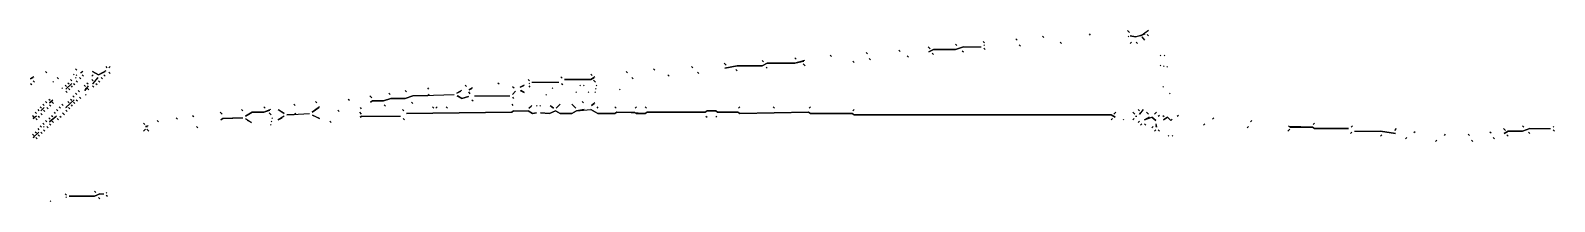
# Model space of a CAD drawing. Extents: x 1 to 2775, y -31 to 2075.
# Drawn here: x 582.2 to 970.7, y 1499.5 to 1543.2 of the extents above; entities that cross this region are included whole.
import ezdxf

# ---------------------------------------------------------------- set-up
doc = ezdxf.new("R2010")
doc.units = 0
doc.layers.add('LINEWORK', color=4, linetype='CONTINUOUS')

msp = doc.modelspace()

# ---------------------------------------------------------------- linework, layer by layer
at = {"layer": 'LINEWORK'}
for points in [[(861.8333, 1543.1667), (862.3333, 1542.6667)], [(867.1667, 1543.1667), (865.3333, 1541.8333), (863.8333, 1541.5), (862.5, 1541.8333), (863.8333, 1541.5), (866.3333, 1542.3333)], [(811, 1539), (811.5, 1538.5)], [(820, 1539), (818, 1538.3333), (812.3333, 1538.3333), (811.1667, 1537.6667), (812.3333, 1538.3333), (818, 1538.3333), (820, 1539), (824.5, 1539)], [(818, 1539.6667), (818.3333, 1539.3333)], [(825, 1540.3333), (825.3333, 1540)], [(825.3333, 1539.5), (825.1667, 1539.3333)], [(825.1667, 1538.6667), (825.5, 1538.3333)], [(833.3333, 1541), (833.6667, 1540.6667)], [(834.1667, 1539.5), (834.5, 1539.1667)], [(840.1667, 1541.6667), (840.5, 1541.3333)], [(844.6667, 1540.1667), (845, 1539.8333)], [(852, 1542.3333), (852.3333, 1542)], [(862.1667, 1541.6667), (862, 1541.5)], [(862.8333, 1540.1667), (862.5, 1539.8333)], [(864, 1540.1667), (864.3333, 1539.8333)], [(865.5, 1541.5), (866.1667, 1540.6667), (866, 1541)], [(866.8333, 1542.1667), (867.1667, 1541.8333)], [(759, 1534.8333), (759.5, 1534.3333)], [(779.5, 1535.5), (777, 1534.8333), (770, 1534.8333), (768.6667, 1534.1667), (762.3333, 1534.1667), (759.1667, 1533.5), (762.3333, 1534.1667), (768.6667, 1534.1667), (770, 1534.8333), (777, 1534.8333), (779.3333, 1535.3333)], [(768.6667, 1535.5), (769, 1535.1667)], [(777, 1536.1667), (777.3333, 1535.8333)], [(779.1667, 1534.6667), (779.6667, 1534.1667)], [(786, 1536.8333), (786.3333, 1536.5)], [(791.8333, 1535.3333), (792.1667, 1535)], [(795.1667, 1537.5), (795.5, 1537.1667)], [(796, 1536), (796.3333, 1535.6667)], [(803.5, 1538.1667), (803.8333, 1537.8333)], [(805.6667, 1536.6667), (806, 1536.3333)], [(812, 1537.3333), (812.3333, 1537)], [(819.6667, 1538), (820, 1537.6667)], [(870.1667, 1536.8333), (870.3333, 1536.6667)], [(871.3333, 1536.8333), (871.1667, 1536.6667)], [(583, 1531.3333), (582.1667, 1530.8333), (582.8333, 1531.1667)], [(586, 1532.6667), (586.3333, 1532.3333)], [(589, 1531.1667), (589.3333, 1530.8333)], [(593.1667, 1532), (593.3333, 1531.8333)], [(593.6667, 1533.3333), (594, 1533)], [(593.8333, 1531.1667), (593.6667, 1531)], [(594, 1531.8333), (593.8333, 1531.6667)], [(594.6667, 1531.1667), (595, 1530.8333)], [(595.5, 1532.6667), (595, 1532.3333), (595.3333, 1532.5)], [(595.3333, 1531.8333), (595.6667, 1531.5)], [(598.1667, 1531.8333), (597.8333, 1531.5)], [(601.3333, 1532.8333), (599.5, 1531.8333), (598, 1532.6667), (599.5, 1531.8333), (601.1667, 1532.6667)], [(599.3333, 1531.1667), (598, 1529.5), (599.3333, 1531)], [(600.1667, 1531.1667), (600.5, 1530.8333)], [(600.8333, 1531.8333), (601.1667, 1531.5)], [(601.3333, 1534), (601.6667, 1533.6667)], [(602.5, 1534), (602.1667, 1533.6667)], [(602.1667, 1532.5), (602.5, 1532.1667)], [(717.3333, 1531.3333), (717.6667, 1531)], [(726, 1531.3333), (725, 1530.6667), (718.3333, 1530.6667), (725, 1530.6667), (725.8333, 1531.1667)], [(725, 1532), (725.3333, 1531.6667)], [(734, 1532.6667), (734.3333, 1532.3333)], [(735.5, 1531.1667), (735.8333, 1530.8333)], [(741, 1533.3333), (741.3333, 1533)], [(744.6667, 1531.8333), (745, 1531.5)], [(750.6667, 1534), (751, 1533.6667)], [(752.1667, 1532.5), (752.5, 1532.1667)], [(762, 1533.1667), (762.3333, 1532.8333)], [(769.6667, 1533.8333), (770, 1533.5)], [(870.3333, 1534.3333), (870.1667, 1534.1667)], [(871, 1534.1667), (871.1667, 1534)], [(872, 1534), (871.8333, 1533.8333)], [(582.1667, 1529.6667), (582.5, 1529.3333)], [(582.8333, 1530.3333), (583.1667, 1530)], [(587.8333, 1530.1667), (588, 1530)], [(590.1667, 1528.5), (590.3333, 1528.3333)], [(591, 1529.1667), (591.3333, 1528.8333)], [(592.6667, 1529.6667), (591.1667, 1528.1667)], [(591.1667, 1527.6667), (591.5, 1527.3333)], [(591.6667, 1529.8333), (592, 1529.5)], [(591.8333, 1528.3333), (592.1667, 1528)], [(592.3333, 1530.6667), (592.6667, 1530.3333)], [(592.5, 1529), (592.8333, 1528.6667)], [(593.1667, 1529.6667), (593.5, 1529.3333)], [(593.6667, 1527.1667), (594, 1526.8333)], [(593.8333, 1530.3333), (594.1667, 1530)], [(594.3333, 1527.8333), (594.6667, 1527.5)], [(595.8333, 1529.1667), (596.1667, 1528.8333)], [(596.8333, 1529), (596, 1527.8333), (596.3333, 1528.5)], [(596.1667, 1526.8333), (596.3333, 1526.6667)], [(596.5, 1529.8333), (596.8333, 1529.5)], [(596.6667, 1528.3333), (597, 1528)], [(597.8333, 1530.6667), (598.1667, 1530.3333)], [(598, 1529), (598.3333, 1528.6667)], [(598.8333, 1529.6667), (599.1667, 1529.3333)], [(599.5, 1530.3333), (599.8333, 1530)], [(683.8333, 1526.8333), (683.3333, 1526.5), (679.6667, 1526.5), (677.6667, 1525.8333), (674, 1525.8333), (672.1667, 1525.1667), (669.3333, 1525.1667), (668.8333, 1524.8333), (669.3333, 1525.1667), (672.1667, 1525.1667), (674, 1525.8333), (677.6667, 1525.8333), (679.6667, 1526.5), (690.1667, 1526.8333)], [(673.5, 1527.1667), (673.8333, 1526.8333)], [(677.6667, 1527.8333), (678, 1527.5)], [(683.3333, 1528.5), (683.6667, 1528.1667)], [(692, 1527.8333), (690.8333, 1527.1667), (691.8333, 1527.6667)], [(693, 1529.1667), (693.3333, 1528.8333)], [(693.8333, 1527.5), (694.1667, 1527), (694, 1527.3333)], [(694.8333, 1528.5), (694, 1528), (694.6667, 1528.3333)], [(701.3333, 1529.8333), (701.6667, 1529.5)], [(705, 1528.8333), (705.5, 1528.5), (705.1667, 1528.6667)], [(705.8333, 1527.6667), (705, 1526.8333)], [(708, 1529.1667), (707, 1528.6667), (707.8333, 1529)], [(707, 1527.8333), (708, 1527.3333), (707.1667, 1527.8333)], [(709, 1530.6667), (709.3333, 1530.3333)], [(709.3333, 1529.6667), (709.1667, 1529.5)], [(709.1667, 1529), (709.5, 1528.6667)], [(710, 1530), (716.8333, 1530)], [(713.5, 1526.8333), (713.6667, 1526.6667)], [(715.1667, 1528.5), (715.3333, 1528.3333)], [(717.5, 1529.6667), (717.8333, 1529.3333)], [(721.1667, 1527.5), (721.3333, 1527.3333)], [(722.1667, 1529.1667), (722.3333, 1529)], [(723.3333, 1529.1667), (723.1667, 1529)], [(724.5, 1527.5), (724.3333, 1527.3333)], [(725.6667, 1530.5), (726.1667, 1530)], [(726, 1527.5), (726.1667, 1527.3333)], [(726.3333, 1528.3333), (726.1667, 1528.1667)], [(726.3333, 1529.1667), (726.5, 1529)], [(732.3333, 1528.1667), (732.5, 1528)], [(871, 1528.8333), (870.8333, 1528.6667)], [(872.6667, 1527.1667), (872.5, 1527)], [(584, 1523), (584.3333, 1522.6667)], [(584.6667, 1523.6667), (585, 1523.3333)], [(585.6667, 1523.5), (584.8333, 1522.6667)], [(585.3333, 1524.3333), (585.6667, 1524)], [(586, 1525), (586.3333, 1524.6667)], [(586.3333, 1523.5), (586.6667, 1523.1667)], [(586.8333, 1525.6667), (587.1667, 1525.3333)], [(587.8333, 1525.3333), (587, 1524.6667), (587.6667, 1525.1667)], [(587, 1524.1667), (587.3333, 1523.8333)], [(587.6667, 1524.8333), (588, 1524.5)], [(588.8333, 1523), (589.1667, 1522.6667)], [(589.5, 1523.6667), (589.8333, 1523.3333)], [(590.1667, 1524.3333), (590.5, 1524)], [(593.3333, 1525.5), (591.1667, 1523.5), (591.5, 1523.6667)], [(591.6667, 1525), (592, 1524.6667)], [(591.8333, 1523.5), (592.1667, 1523.1667)], [(592.3333, 1525.6667), (592.6667, 1525.3333)], [(592.5, 1524.1667), (592.8333, 1523.8333)], [(593, 1526.5), (593.3333, 1526.1667)], [(593.1667, 1524.8333), (593.5, 1524.5)], [(593.8333, 1525.5), (594.1667, 1525.1667)], [(594.6667, 1526.1667), (595, 1525.8333)], [(636, 1523), (636.3333, 1522.6667)], [(643.3333, 1523), (641.6667, 1522.3333), (638.6667, 1522.3333), (637, 1521.3333), (638.6667, 1522.3333), (641.6667, 1522.3333), (643.1667, 1522.8333)], [(641.6667, 1523.6667), (642, 1523.3333)], [(645.3333, 1523), (646.8333, 1522), (645.5, 1522.8333)], [(649.3333, 1524.3333), (649.6667, 1524)], [(655.8333, 1523.6667), (654, 1522.3333), (655.6667, 1523.5)], [(654.8333, 1525), (655.1667, 1524.6667)], [(663.1667, 1525.6667), (663.5, 1525.3333)], [(666.1667, 1523.5), (666.5, 1523.1667)], [(668.6667, 1526.5), (669.1667, 1526)], [(672.3333, 1524.1667), (672.6667, 1523.8333)], [(677, 1523), (677.3333, 1522.6667)], [(679.3333, 1524.8333), (679.6667, 1524.5)], [(684.6667, 1523.6667), (685, 1523.3333)], [(685.8333, 1523.6667), (685.5, 1523.3333)], [(688.1667, 1523.6667), (688.5, 1523.3333)], [(690.8333, 1526.5), (692.1667, 1525.8333), (693.8333, 1526.3333), (692.1667, 1525.8333), (691, 1526.5)], [(694.6667, 1525.5), (695, 1525.1667)], [(695.3333, 1526.5), (704.3333, 1526.5)], [(704.8333, 1524.3333), (705.1667, 1524)], [(705, 1526.1667), (705.3333, 1525.8333)], [(710, 1524), (709.1667, 1523.3333), (709.8333, 1523.8333)], [(711.1667, 1524), (711.3333, 1523.8333)], [(712.1667, 1524), (712, 1523.8333)], [(723.3333, 1523), (721.3333, 1522.6667), (720.1667, 1522), (717.1667, 1522), (716, 1522.6667), (714.5, 1522), (712.1667, 1522.1667), (714.5, 1522), (716, 1522.6667), (717.1667, 1522), (720.1667, 1522), (721.3333, 1522.6667), (725, 1523), (726.8333, 1522), (731.1667, 1522), (731.6667, 1522.3333), (736.1667, 1522.3333), (736.6667, 1522), (738.8333, 1522), (739.3333, 1522.3333), (754.1667, 1522.3333), (754.6667, 1522.6667), (756.8333, 1522.6667), (757.3333, 1522.3333), (762.5, 1522.3333), (763, 1522), (780.5, 1522.3333), (781, 1522), (791.6667, 1522), (792.1667, 1521.6667), (857.6667, 1521.6667), (858.6667, 1521), (857.6667, 1521.6667), (792.1667, 1521.6667), (791.6667, 1522), (781, 1522), (780.5, 1522.3333), (763, 1522), (762.5, 1522.3333), (757.3333, 1522.3333), (756.8333, 1522.6667), (754.6667, 1522.6667), (754.1667, 1522.3333), (739.3333, 1522.3333), (738.8333, 1522), (731.6667, 1522.3333), (731.1667, 1522), (726.8333, 1522), (725, 1523)], [(714.6667, 1524), (715.5, 1523.3333), (714.8333, 1523.8333)], [(717.1667, 1524.3333), (716.1667, 1523.3333)], [(720.1667, 1524.3333), (721.1667, 1523.3333)], [(722.8333, 1525), (723.1667, 1524.6667)], [(726, 1524.6667), (725.1667, 1524), (725.8333, 1524.5)], [(726.8333, 1523.6667), (726.5, 1523.3333)], [(731.1667, 1523.6667), (731.5, 1523.3333)], [(736.6667, 1523.6667), (736.3333, 1523.3333)], [(738.8333, 1523.6667), (739.1667, 1523.3333)], [(763, 1523.6667), (762.6667, 1523.3333)], [(771.5, 1523.6667), (771.8333, 1523.3333)], [(781, 1523.6667), (780.6667, 1523.3333)], [(792.1667, 1523), (791.8333, 1522.6667)], [(864.5, 1523), (864.8333, 1522.6667)], [(865.8333, 1523), (864.8333, 1521.8333), (865, 1522.1667)], [(582.6667, 1521.5), (583, 1521.1667)], [(583.6667, 1521.3333), (582.8333, 1520.6667), (583.1667, 1520.8333)], [(583.3333, 1522.3333), (583.6667, 1522)], [(583.5, 1520.6667), (583.8333, 1520.3333)], [(584.1667, 1521.3333), (584.5, 1521)], [(584.8333, 1522), (585.1667, 1521.6667)], [(585.3333, 1519.5), (585.6667, 1519.1667)], [(585.5, 1522.8333), (585.8333, 1522.5)], [(586, 1520.1667), (586.3333, 1519.8333)], [(586.8333, 1520.8333), (587.1667, 1520.5)], [(588.8333, 1521.3333), (587, 1519.8333), (588.6667, 1521.1667)], [(587, 1519.3333), (587.3333, 1519)], [(587.5, 1521.5), (587.8333, 1521.1667)], [(587.6667, 1520), (588, 1519.6667)], [(588.1667, 1522.3333), (588.5, 1522)], [(589, 1520.6667), (589.3333, 1520.3333)], [(589.6667, 1521.3333), (590, 1521)], [(590.3333, 1522.1667), (590.8333, 1521.6667)], [(591.1667, 1522.8333), (591.5, 1522.5)], [(611, 1519.5), (611.3333, 1519.1667)], [(614.5, 1520.1667), (614.8333, 1519.8333)], [(619.3333, 1520.8333), (619.6667, 1520.5)], [(623.5, 1521.5), (623.8333, 1521.1667)], [(630.5, 1522.3333), (631, 1521.8333)], [(636.1667, 1520.8333), (631.1667, 1520.6667), (630.6667, 1520.3333), (631.1667, 1520.6667), (636.3333, 1520.8333)], [(637, 1520.6667), (638.5, 1519.6667), (637.5, 1520.1667)], [(643, 1522.1667), (643.5, 1521.6667)], [(643.3333, 1519.1667), (643.5, 1519)], [(643.6667, 1520), (643.5, 1519.8333)], [(643.6667, 1520.8333), (643.8333, 1520.6667)], [(646.8333, 1521.3333), (645.3333, 1520.3333), (646.3333, 1520.8333)], [(649.8333, 1522), (649.3333, 1521.6667), (647.5, 1521.6667), (653.3333, 1522)], [(654, 1521.6667), (655.8333, 1520.6667), (654.1667, 1521.5)], [(658.5, 1520), (658.8333, 1519.6667)], [(660.5, 1522.8333), (660.8333, 1522.5)], [(666, 1522.3333), (666.5, 1521.8333)], [(666.6667, 1521.3333), (666.1667, 1521), (666.6667, 1521.3333), (676.5, 1521.3333)], [(677.1667, 1520.6667), (677.5, 1520.3333)], [(705.3333, 1522.6667), (704.8333, 1522.3333), (678, 1522), (704.8333, 1522.3333), (705.3333, 1522.6667), (709, 1522.6667), (710.1667, 1522), (711.1667, 1522.1667), (710.1667, 1522), (709, 1522.6667)], [(754.3333, 1521.3333), (754.6667, 1521)], [(757.1667, 1521.3333), (756.8333, 1521)], [(858, 1520.6667), (857.6667, 1520.3333)], [(858.8333, 1522.3333), (858.3333, 1521.8333)], [(860.6667, 1520.5), (860.8333, 1520.3333)], [(863.1667, 1522.3333), (863.6667, 1521.8333)], [(863.5, 1520.6667), (863.1667, 1520.3333)], [(863.8333, 1521.3333), (864.1667, 1521.3333)], [(864.8333, 1520), (864.5, 1519.6667)], [(865.5, 1519.3333), (865.1667, 1519)], [(867.3333, 1521), (866.1667, 1520.3333), (868, 1521), (869, 1520.1667), (868, 1521)], [(866.1667, 1519.3333), (866.5, 1519)], [(866.6667, 1522.3333), (867.1667, 1521.8333)], [(869.1667, 1522.3333), (868.6667, 1521.8333)], [(869, 1519.3333), (869.1667, 1518.5), (869, 1518.8333)], [(870, 1521.5), (869.6667, 1521.1667)], [(870.8333, 1521.5), (871.1667, 1521.1667)], [(872, 1521), (871, 1520.3333), (872, 1521), (872.8333, 1520.1667), (873.1667, 1520.5), (872.8333, 1520.1667)], [(874.8333, 1521.5), (874.5, 1521.1667)], [(881.5, 1519.3333), (881.1667, 1519)], [(883.8333, 1520.8333), (883.5, 1520.5)], [(893.5, 1520.1667), (893.1667, 1519.8333)], [(909.5, 1519.5), (909.1667, 1519.1667)], [(582.6667, 1516.6667), (583, 1516.3333)], [(584.3333, 1517.1667), (582.8333, 1515.8333), (583.1667, 1516)], [(583.3333, 1517.3333), (583.6667, 1517)], [(583.5, 1515.8333), (583.8333, 1515.5)], [(584, 1518.1667), (584.3333, 1517.8333)], [(584.1667, 1516.5), (584.5, 1516.1667)], [(584.6667, 1518.8333), (585, 1518.5)], [(584.8333, 1517.1667), (585.1667, 1516.8333)], [(585.6667, 1518.6667), (585.5, 1518.5)], [(585.5, 1517.8333), (585.8333, 1517.5)], [(586.3333, 1518.6667), (586.6667, 1518.3333)], [(611.5, 1518), (611, 1517.5)], [(612.1667, 1518.8333), (611.5, 1518.6667), (612, 1518.6667)], [(611.8333, 1518), (612.3333, 1517.5)], [(624.5, 1518.6667), (624.8333, 1518.3333)], [(868.3333, 1518.6667), (868, 1518.3333)], [(869, 1517.8333), (868.6667, 1517.5)], [(869.6667, 1517.8333), (870, 1517.5)], [(872.3333, 1516.3333), (872.1667, 1516.1667)], [(873.1667, 1516.3333), (873.3333, 1516.1667)], [(892.6667, 1518.6667), (892.3333, 1518.3333)], [(903.1667, 1518), (902.6667, 1517.5)], [(902.8333, 1518.8333), (903.3333, 1518.5), (909, 1518.5), (909.5, 1518.1667), (918.1667, 1518.1667), (909.5, 1518.1667), (909, 1518.5), (903, 1518.6667)], [(919, 1517.1667), (918.6667, 1516.8333)], [(919.1667, 1518.8333), (918.8333, 1518.5)], [(919.6667, 1517.5), (926.3333, 1517.5), (930.1667, 1516.8333), (926.3333, 1517.5)], [(926.6667, 1516.5), (926.3333, 1516.1667)], [(930.3333, 1518.1667), (929.8333, 1517.6667)], [(933, 1515.8333), (932.6667, 1515.5)], [(935.1667, 1517.3333), (934.8333, 1517)], [(940.6667, 1515.1667), (940.3333, 1514.8333)], [(942.8333, 1516.6667), (942.5, 1516.3333)], [(948.6667, 1516.6667), (949, 1516.3333)], [(949.5, 1515.1667), (949.8333, 1514.8333)], [(954.1667, 1517.3333), (954.5, 1517)], [(955, 1515.8333), (955.3333, 1515.5)], [(957.6667, 1518.1667), (958.1667, 1517.6667)], [(964.3333, 1518.1667), (962.5, 1517.5), (958.8333, 1517.5), (957.8333, 1516.8333), (958.8333, 1517.5), (962.5, 1517.5), (964.3333, 1518.1667), (969.6667, 1518.1667)], [(958.5, 1516.5), (958.8333, 1516.1667)], [(962.5, 1518.8333), (962.8333, 1518.5)], [(964, 1517.1667), (964.3333, 1516.8333)], [(970.5, 1518.6667), (970.3333, 1518.5)], [(970.3333, 1517.8333), (970.6667, 1517.5)], [(587.1667, 1499.6667), (587.3333, 1499.5)], [(591, 1501.5), (591.3333, 1501.1667)], [(591.3333, 1500.6667), (591.1667, 1500.5)], [(599.8333, 1501.5), (598.5, 1500.8333), (592, 1500.8333), (598.5, 1500.8333), (599.8333, 1501.5), (600.8333, 1501.5)], [(598.5, 1502.1667), (598.8333, 1501.8333)], [(599.5, 1500.5), (599.8333, 1500.1667)], [(601.6667, 1501.8333), (601.5, 1501.6667)], [(601.5, 1501.1667), (601.8333, 1500.8333)]]:
    msp.add_lwpolyline(points, dxfattribs=at)

doc.saveas('drawing.dxf')
